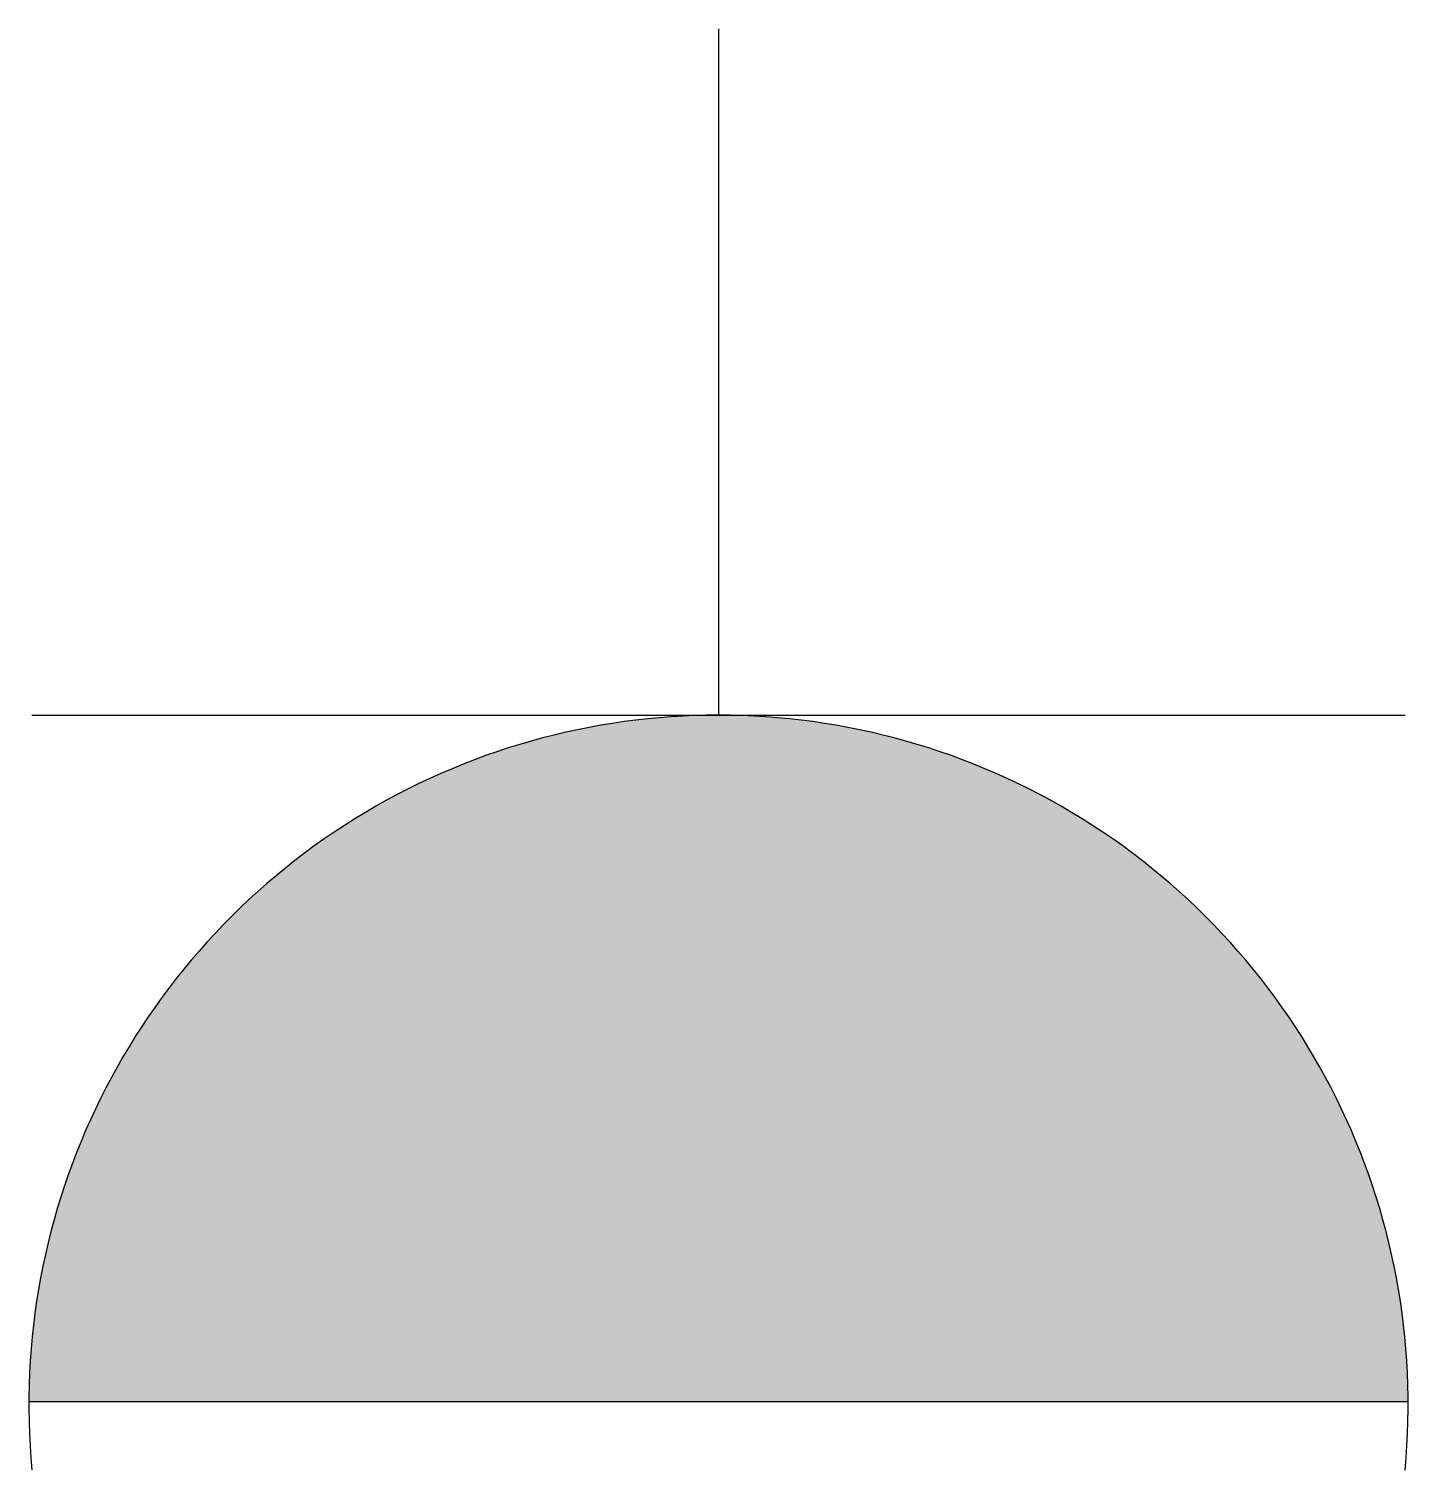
# Model space of a CAD drawing. Header units: millimetres. Extents: x -256 to 246, y 10 to 535.
import ezdxf

# ---------------------------------------------------------------- set-up
doc = ezdxf.new("R2010")
doc.units = ezdxf.units.MM

msp = doc.modelspace()

# ---------------------------------------------------------------- hatches: boundary and pattern name
msp.add_hatch(color=256).paths.add_polyline_path([(246.25, 34.56, 0.995485), (-256.02, 34.56)])

# ---------------------------------------------------------------- linework, layer by layer
for points in [[(-4.89, 534.56), (-4.89, 284.56)], [(-254.89, 284.56), (245.11, 284.56)], [(-256.02, 34.56), (246.25, 34.56)]]:
    msp.add_lwpolyline(points)
msp.add_arc((-4.89, 33.42), 251.14, 354.5474, 185.4526)

doc.saveas('drawing.dxf')
